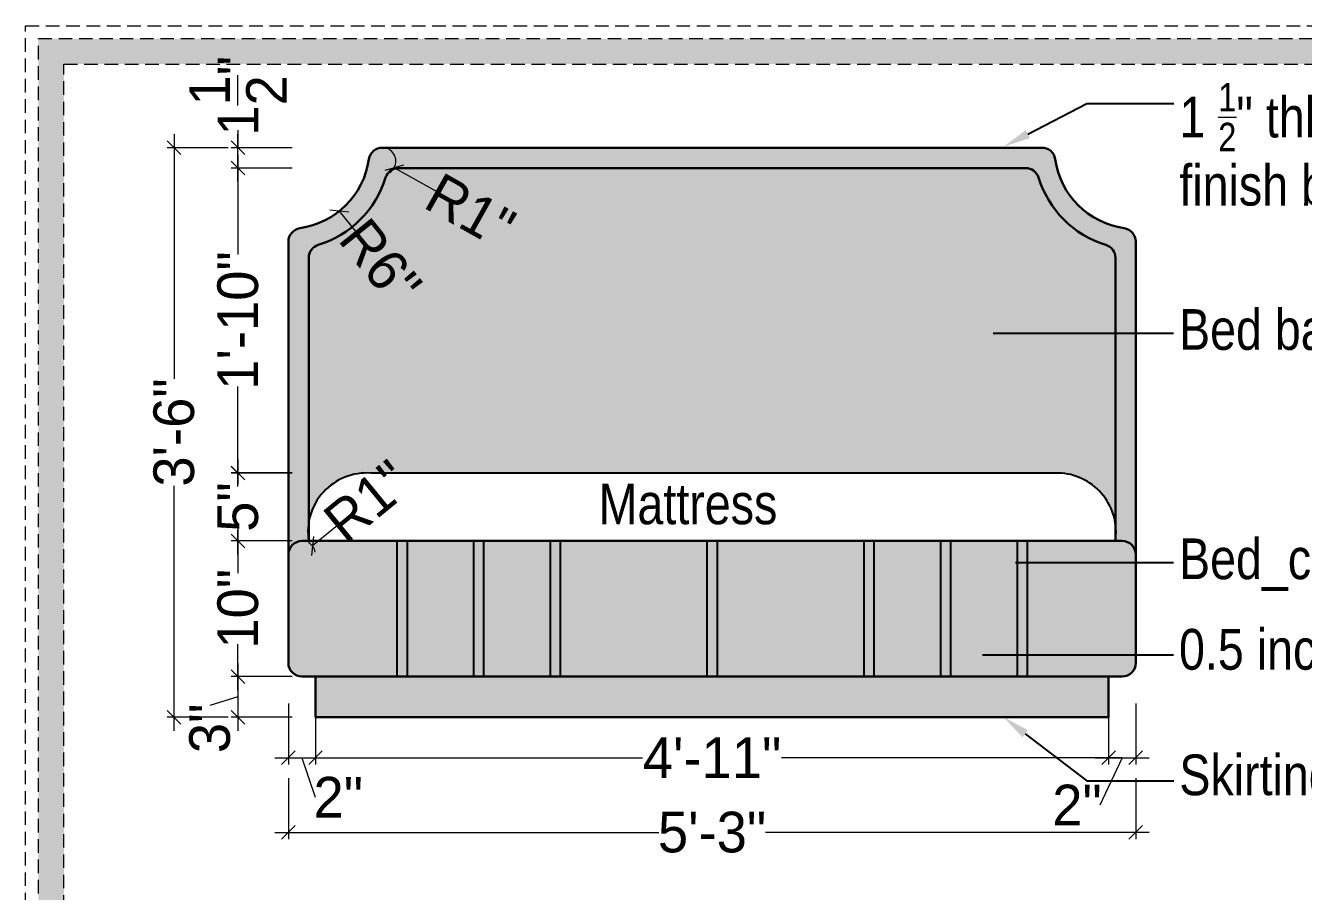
# Model space of a CAD drawing. Header units: millimetres. Extents: x 35877 to 3066687, y -650199 to -40525.
# Drawn here: x 145885 to 145979.2, y -180086.8 to -180022.9 of the extents above; entities that cross this region are included whole.
import ezdxf
from ezdxf import colors
from ezdxf.entities.mleader import LeaderData, LeaderLine
from ezdxf.math import Vec2, Vec3

# ---------------------------------------------------------------- set-up
doc = ezdxf.new("R2010")
doc.units = ezdxf.units.MM
doc.header["$MEASUREMENT"] = 0
doc.header["$PDMODE"] = 35
doc.linetypes.add('DASHED', pattern=[0.75, 0.5, -0.25])
doc.linetypes.add('DASHEDX2', pattern=[1.5, 1, -0.5])
doc.layers.get('Defpoints').update_dxf_attribs({"color": 220})
doc.layers.add('AR HATCH-7', color=7, linetype='Continuous')
for name, color, linetype, lineweight in [('Dimension', 10, 'DASHEDX2', 20), ('FUR1', 22, 'Continuous', 0), ('FURNITURE', 32, 'Continuous', 9), ('furniture dimensions', 1, 'DASHED', 0), ('Text', 7, 'Continuous', 15), ('wall', 7, 'Continuous', 30)]:
    doc.layers.add(name, color=color, linetype=linetype, lineweight=lineweight)
doc.styles.add('century g', font='GOTHIC.TTF')
doc.styles.add('style4', font='ARIALN.TTF')
doc.dimstyles.new('Archana', dxfattribs={"dimtxt": 2, "dimasz": 0.75, "dimexe": 0.5, "dimexo": 0.5, "dimgap": 0, "dimtad": 0, "dimzin": 0, "dimdsep": 46, "dimlunit": 4, "dimtxsty": 'century g', "dimblk": 'OBLIQUE', "dimcen": 0, "dimdle": 1, "dimclrd": 256, "dimclre": 256, "dimclrt": 256, "dimadec": 0, "dimazin": 0, "dimtfac": 1, "dimtofl": 0, "dimtmove": 1, "dimatfit": 3, "dimfxl": 1, "dimfxlon": 1, "dimtolj": 1, "dimtzin": 0, "dimlwd": -1, "dimlwe": -1, "dimarcsym": 0})

# ---------------------------------------------------------------- blocks, each defined once
blk = doc.blocks.new('_Oblique')
at = {"layer": 'wall', "color": 0, "lineweight": -2}
blk.add_line((-0.5, -0.5), (0.5, 0.5), dxfattribs=at)
blk = doc.blocks.new('*D750')
at = {"layer": 'Defpoints', "color": 0, "linetype": 'Continuous', "lineweight": 0, "transparency": 16777216}
for p in [(145906.363, -180070.929), (145900.647, -180073.929), (145906.363, -180073.929)]:
    blk.add_point(p, dxfattribs=at)
at = {"layer": 'furniture dimensions', "color": 5, "linetype": 'Continuous', "transparency": 16777216}
for p, q in [((145900.647, -180069.929), (145900.647, -180074.929)), ((145900.647, -180072.429), (145898.571, -180073.065)), ((145904.647, -180073.929), (145900.147, -180073.929))]:
    blk.add_line(p, q, dxfattribs=at)
at = {"layer": 'furniture dimensions', "color": 5, "linetype": 'ByBlock', "transparency": 16777216}
blk.add_line((145904.647, -180070.929), (145900.147, -180070.929), dxfattribs=at)
at = {"layer": 'furniture dimensions', "color": 5, "linetype": 'Continuous', "transparency": 16777216}
for p, rotation in [((145900.647, -180070.929), 90), ((145900.647, -180073.929), 270)]:
    blk.add_blockref('_Oblique', p, dxfattribs=dict(at, rotation=rotation))
at = {"layer": 'furniture dimensions', "linetype": 'Continuous', "lineweight": 0, "transparency": 16777216, "insert": (145898.571, -180074.746), "char_height": 3, "attachment_point": 5, "rotation": 90, "style": 'century g'}
blk.add_mtext('\\A1;3"', dxfattribs=at)
blk = doc.blocks.new('*D751')
at = {"layer": 'Defpoints', "color": 0, "linetype": 'Continuous', "lineweight": 0, "transparency": 16777216}
for p in [(145900.647, -180060.929), (145906.363, -180060.929), (145906.363, -180070.929)]:
    blk.add_point(p, dxfattribs=at)
at = {"layer": 'furniture dimensions', "color": 5, "linetype": 'Continuous', "transparency": 16777216}
for p, q in [((145900.647, -180059.929), (145900.647, -180063.314)), ((145904.647, -180060.929), (145900.147, -180060.929)), ((145900.647, -180071.929), (145900.647, -180068.543))]:
    blk.add_line(p, q, dxfattribs=at)
at = {"layer": 'furniture dimensions', "color": 5, "linetype": 'ByBlock', "transparency": 16777216}
blk.add_line((145904.647, -180070.929), (145900.147, -180070.929), dxfattribs=at)
at = {"layer": 'furniture dimensions', "color": 5, "linetype": 'Continuous', "transparency": 16777216}
for p, rotation in [((145900.647, -180060.929), 90), ((145900.647, -180070.929), 270)]:
    blk.add_blockref('_Oblique', p, dxfattribs=dict(at, rotation=rotation))
at = {"layer": 'furniture dimensions', "linetype": 'Continuous', "lineweight": 0, "transparency": 16777216, "insert": (145900.647, -180065.929), "char_height": 3, "attachment_point": 5, "rotation": 90, "style": 'century g'}
blk.add_mtext('\\A1;10"', dxfattribs=at)
blk = doc.blocks.new('*D752')
at = {"layer": 'Defpoints', "color": 0, "linetype": 'Continuous', "lineweight": 0, "transparency": 16777216}
for p in [(145900.647, -180055.926), (145910.439, -180055.926), (145906.363, -180060.929)]:
    blk.add_point(p, dxfattribs=at)
at = {"layer": 'furniture dimensions', "color": 5, "linetype": 'Continuous', "transparency": 16777216}
for p, q in [((145900.647, -180054.926), (145900.647, -180056.758)), ((145904.647, -180055.926), (145900.147, -180055.926)), ((145900.647, -180061.929), (145900.647, -180060.097))]:
    blk.add_line(p, q, dxfattribs=at)
at = {"layer": 'furniture dimensions', "color": 5, "linetype": 'ByBlock', "transparency": 16777216}
blk.add_line((145904.647, -180060.929), (145900.147, -180060.929), dxfattribs=at)
at = {"layer": 'furniture dimensions', "color": 5, "linetype": 'Continuous', "transparency": 16777216}
for p, rotation in [((145900.647, -180055.926), 90), ((145900.647, -180060.929), 270)]:
    blk.add_blockref('_Oblique', p, dxfattribs=dict(at, rotation=rotation))
at = {"layer": 'furniture dimensions', "linetype": 'Continuous', "lineweight": 0, "transparency": 16777216, "insert": (145900.647, -180058.427), "char_height": 3, "attachment_point": 5, "rotation": 90, "style": 'century g'}
blk.add_mtext('\\A1;5"', dxfattribs=at)
blk = doc.blocks.new('*D753')
at = {"layer": 'Defpoints', "color": 0, "linetype": 'Continuous', "lineweight": 0, "transparency": 16777216}
for p in [(145900.647, -180033.429), (145913.549, -180033.429), (145910.134, -180055.915)]:
    blk.add_point(p, dxfattribs=at)
at = {"layer": 'furniture dimensions', "color": 5, "linetype": 'Continuous', "transparency": 16777216}
for p, q in [((145900.647, -180032.429), (145900.647, -180039.794)), ((145904.647, -180033.429), (145900.147, -180033.429)), ((145900.647, -180056.915), (145900.647, -180049.55))]:
    blk.add_line(p, q, dxfattribs=at)
at = {"layer": 'furniture dimensions', "color": 5, "linetype": 'ByBlock', "transparency": 16777216}
blk.add_line((145904.647, -180055.915), (145900.147, -180055.915), dxfattribs=at)
at = {"layer": 'furniture dimensions', "color": 5, "linetype": 'Continuous', "transparency": 16777216}
for p, rotation in [((145900.647, -180033.429), 90), ((145900.647, -180055.915), 270)]:
    blk.add_blockref('_Oblique', p, dxfattribs=dict(at, rotation=rotation))
at = {"layer": 'furniture dimensions', "linetype": 'Continuous', "lineweight": 0, "transparency": 16777216, "insert": (145900.647, -180044.672), "char_height": 3, "attachment_point": 5, "rotation": 90, "style": 'century g'}
blk.add_mtext('\\A1;1\'-10"', dxfattribs=at)
blk = doc.blocks.new('*D754')
at = {"layer": 'Defpoints', "color": 0, "linetype": 'Continuous', "lineweight": 0, "transparency": 16777216}
for p in [(145900.647, -180031.929), (145914.852, -180031.929), (145914.852, -180033.429)]:
    blk.add_point(p, dxfattribs=at)
at = {"layer": 'furniture dimensions', "color": 5, "linetype": 'Continuous', "transparency": 16777216}
for p, q in [((145900.647, -180030.648), (145900.647, -180031.929)), ((145900.647, -180034.429), (145900.647, -180030.929)), ((145904.647, -180031.929), (145900.147, -180031.929))]:
    blk.add_line(p, q, dxfattribs=at)
at = {"layer": 'furniture dimensions', "color": 5, "linetype": 'ByBlock', "transparency": 16777216}
blk.add_line((145904.647, -180033.429), (145900.147, -180033.429), dxfattribs=at)
at = {"layer": 'furniture dimensions', "color": 5, "linetype": 'Continuous', "transparency": 16777216}
for p, rotation in [((145900.647, -180031.929), 90), ((145900.647, -180033.429), 270)]:
    blk.add_blockref('_Oblique', p, dxfattribs=dict(at, rotation=rotation))
at = {"layer": 'furniture dimensions', "linetype": 'Continuous', "lineweight": 0, "transparency": 16777216, "insert": (145900.647, -180028.105), "char_height": 3, "attachment_point": 5, "rotation": 90, "style": 'century g'}
blk.add_mtext('\\A1;1{\\H1x;\\S1/2;}"', dxfattribs=at)
blk = doc.blocks.new('*D755')
at = {"layer": 'Defpoints', "color": 0, "linetype": 'Continuous', "lineweight": 0, "transparency": 16777216}
for p in [(145904.363, -180069.132), (145906.363, -180070.929), (145906.363, -180076.91)]:
    blk.add_point(p, dxfattribs=at)
at = {"layer": 'furniture dimensions', "color": 5, "linetype": 'ByBlock', "transparency": 16777216}
blk.add_line((145904.363, -180072.91), (145904.363, -180077.41), dxfattribs=at)
at = {"layer": 'furniture dimensions', "color": 5, "linetype": 'Continuous', "transparency": 16777216}
for p, q in [((145906.363, -180072.91), (145906.363, -180077.41)), ((145903.363, -180076.91), (145907.363, -180076.91)), ((145905.363, -180076.91), (145906.351, -180079.821))]:
    blk.add_line(p, q, dxfattribs=at)
at = {"layer": 'furniture dimensions', "color": 5, "linetype": 'Continuous', "transparency": 16777216, "rotation": 180}
blk.add_blockref('_Oblique', (145904.363, -180076.91), dxfattribs=at)
at = {"layer": 'furniture dimensions', "color": 5, "linetype": 'Continuous', "transparency": 16777216}
blk.add_blockref('_Oblique', (145906.363, -180076.91), dxfattribs=at)
at = {"layer": 'furniture dimensions', "linetype": 'Continuous', "lineweight": 0, "transparency": 16777216, "insert": (145908.043, -180079.821), "char_height": 3, "attachment_point": 5, "style": 'century g'}
blk.add_mtext('\\A1;2"', dxfattribs=at)
blk = doc.blocks.new('*D756')
at = {"layer": 'Defpoints', "color": 0, "linetype": 'Continuous', "lineweight": 0, "transparency": 16777216}
for p in [(145906.363, -180073.929), (145964.863, -180073.929), (145964.863, -180076.91)]:
    blk.add_point(p, dxfattribs=at)
at = {"layer": 'furniture dimensions', "color": 5, "linetype": 'ByBlock', "transparency": 16777216}
blk.add_line((145906.363, -180074.429), (145906.363, -180077.41), dxfattribs=at)
at = {"layer": 'furniture dimensions', "color": 5, "linetype": 'Continuous', "transparency": 16777216}
for p, q in [((145964.863, -180074.429), (145964.863, -180077.41)), ((145905.363, -180076.91), (145930.49, -180076.91)), ((145965.863, -180076.91), (145940.735, -180076.91))]:
    blk.add_line(p, q, dxfattribs=at)
at = {"layer": 'furniture dimensions', "color": 5, "linetype": 'Continuous', "transparency": 16777216, "rotation": 180}
blk.add_blockref('_Oblique', (145906.363, -180076.91), dxfattribs=at)
at = {"layer": 'furniture dimensions', "color": 5, "linetype": 'Continuous', "transparency": 16777216}
blk.add_blockref('_Oblique', (145964.863, -180076.91), dxfattribs=at)
at = {"layer": 'furniture dimensions', "linetype": 'Continuous', "lineweight": 0, "transparency": 16777216, "insert": (145935.613, -180076.91), "char_height": 3, "attachment_point": 5, "style": 'century g'}
blk.add_mtext('\\A1;4\'-11"', dxfattribs=at)
blk = doc.blocks.new('*D757')
at = {"layer": 'Defpoints', "color": 0, "linetype": 'Continuous', "lineweight": 0, "transparency": 16777216}
for p in [(145966.863, -180069.929), (145964.863, -180070.929), (145966.863, -180076.91)]:
    blk.add_point(p, dxfattribs=at)
at = {"layer": 'furniture dimensions', "color": 5, "linetype": 'ByBlock', "transparency": 16777216}
blk.add_line((145964.863, -180072.91), (145964.863, -180077.41), dxfattribs=at)
at = {"layer": 'furniture dimensions', "color": 5, "linetype": 'Continuous', "transparency": 16777216}
for p, q in [((145966.863, -180072.91), (145966.863, -180077.41)), ((145963.863, -180076.91), (145967.863, -180076.91)), ((145965.863, -180076.91), (145964.223, -180080.398))]:
    blk.add_line(p, q, dxfattribs=at)
at = {"layer": 'furniture dimensions', "color": 5, "linetype": 'Continuous', "transparency": 16777216, "rotation": 180}
blk.add_blockref('_Oblique', (145964.863, -180076.91), dxfattribs=at)
at = {"layer": 'furniture dimensions', "color": 5, "linetype": 'Continuous', "transparency": 16777216}
blk.add_blockref('_Oblique', (145966.863, -180076.91), dxfattribs=at)
at = {"layer": 'furniture dimensions', "linetype": 'Continuous', "lineweight": 0, "transparency": 16777216, "insert": (145962.531, -180080.398), "char_height": 3, "attachment_point": 5, "style": 'century g'}
blk.add_mtext('\\A1;2"', dxfattribs=at)
blk = doc.blocks.new('*D722')
at = {"layer": 'Defpoints', "color": 0, "linetype": 'Continuous', "lineweight": 0, "transparency": 16777216}
for p in [(145904.363, -180065.929), (145966.863, -180065.929), (145966.863, -180082.412)]:
    blk.add_point(p, dxfattribs=at)
at = {"layer": 'furniture dimensions', "color": 5, "linetype": 'ByBlock', "transparency": 16777216}
blk.add_line((145904.363, -180078.412), (145904.363, -180082.912), dxfattribs=at)
at = {"layer": 'furniture dimensions', "color": 5, "linetype": 'Continuous', "transparency": 16777216}
for p, q in [((145966.863, -180078.412), (145966.863, -180082.912)), ((145903.363, -180082.412), (145931.679, -180082.412)), ((145967.863, -180082.412), (145939.546, -180082.412))]:
    blk.add_line(p, q, dxfattribs=at)
at = {"layer": 'furniture dimensions', "color": 5, "linetype": 'Continuous', "transparency": 16777216, "rotation": 180}
blk.add_blockref('_Oblique', (145904.363, -180082.412), dxfattribs=at)
at = {"layer": 'furniture dimensions', "color": 5, "linetype": 'Continuous', "transparency": 16777216}
blk.add_blockref('_Oblique', (145966.863, -180082.412), dxfattribs=at)
at = {"layer": 'furniture dimensions', "linetype": 'Continuous', "lineweight": 0, "transparency": 16777216, "insert": (145935.613, -180082.412), "char_height": 3, "attachment_point": 5, "style": 'century g'}
blk.add_mtext('\\A1;5\'-3"', dxfattribs=at)
blk = doc.blocks.new('*D723')
at = {"layer": 'Defpoints', "color": 0, "linetype": 'Continuous', "lineweight": 0, "transparency": 16777216}
for p in [(145914.852, -180031.929), (145895.928, -180073.929), (145914.852, -180073.929)]:
    blk.add_point(p, dxfattribs=at)
at = {"layer": 'furniture dimensions', "color": 5, "linetype": 'Continuous', "transparency": 16777216}
for p, q in [((145895.928, -180030.929), (145895.928, -180048.984)), ((145895.928, -180074.929), (145895.928, -180056.873)), ((145899.928, -180073.929), (145895.428, -180073.929))]:
    blk.add_line(p, q, dxfattribs=at)
at = {"layer": 'furniture dimensions', "color": 5, "linetype": 'ByBlock', "transparency": 16777216}
blk.add_line((145899.928, -180031.929), (145895.428, -180031.929), dxfattribs=at)
at = {"layer": 'furniture dimensions', "color": 5, "linetype": 'Continuous', "transparency": 16777216}
for p, rotation in [((145895.928, -180031.929), 90), ((145895.928, -180073.929), 270)]:
    blk.add_blockref('_Oblique', p, dxfattribs=dict(at, rotation=rotation))
at = {"layer": 'furniture dimensions', "linetype": 'Continuous', "lineweight": 0, "transparency": 16777216, "insert": (145895.928, -180052.929), "char_height": 3, "attachment_point": 5, "rotation": 90, "style": 'century g'}
blk.add_mtext('\\A1;3\'-6"', dxfattribs=at)
blk = doc.blocks.new('*D724')
at = {"layer": 'Defpoints', "color": 0, "linetype": 'Continuous', "lineweight": 0, "transparency": 16777216}
for p in [(145904.363, -180031.929), (145908.126, -180036.602)]:
    blk.add_point(p, dxfattribs=at)
at = {"layer": 'furniture dimensions', "color": 5, "linetype": 'Continuous', "transparency": 16777216}
blk.add_line((145909.38, -180038.159), (145908.126, -180036.602), dxfattribs=at)
at = {"layer": 'furniture dimensions', "color": 5, "linetype": 'Continuous', "transparency": 16777216, "rotation": 128.8453177475511}
blk.add_blockref('_Oblique', (145908.126, -180036.602), dxfattribs=at)
at = {"layer": 'furniture dimensions', "linetype": 'Continuous', "lineweight": 0, "transparency": 16777216, "insert": (145911.156, -180040.364), "char_height": 3, "attachment_point": 5, "rotation": 308.84532, "style": 'century g'}
blk.add_mtext('\\A1;R6"', dxfattribs=at)
blk = doc.blocks.new('*D725')
at = {"layer": 'Defpoints', "color": 0, "linetype": 'Continuous', "lineweight": 0, "transparency": 16777216}
for p in [(145911.291, -180032.929), (145912.163, -180033.418)]:
    blk.add_point(p, dxfattribs=at)
at = {"layer": 'furniture dimensions', "color": 5, "linetype": 'Continuous', "transparency": 16777216}
blk.add_line((145915.331, -180035.196), (145912.163, -180033.418), dxfattribs=at)
at = {"layer": 'furniture dimensions', "color": 5, "linetype": 'ByBlock', "transparency": 16777216}
blk.add_arc((145911.291, -180032.929), 1, 302.05484, 61.35211, dxfattribs=at)
at = {"layer": 'furniture dimensions', "color": 5, "linetype": 'Continuous', "transparency": 16777216, "rotation": 150.7027335688177}
blk.add_blockref('_Oblique', (145912.163, -180033.418), dxfattribs=at)
at = {"layer": 'furniture dimensions', "linetype": 'Continuous', "lineweight": 0, "transparency": 16777216, "insert": (145917.8, -180036.581), "char_height": 3, "attachment_point": 5, "rotation": 330.70273, "style": 'century g'}
blk.add_mtext('\\A1;R1"', dxfattribs=at)
blk = doc.blocks.new('*D726')
at = {"layer": 'Defpoints', "color": 0, "linetype": 'Continuous', "lineweight": 0, "transparency": 16777216}
for p in [(145906.136, -180061.294), (145905.363, -180061.929)]:
    blk.add_point(p, dxfattribs=at)
at = {"layer": 'furniture dimensions', "color": 5, "linetype": 'Continuous', "transparency": 16777216}
blk.add_line((145907.983, -180059.78), (145906.136, -180061.294), dxfattribs=at)
at = {"layer": 'furniture dimensions', "color": 5, "linetype": 'ByBlock', "transparency": 16777216}
blk.add_arc((145905.363, -180061.929), 1, 10.70205, 61.35211, dxfattribs=at)
at = {"layer": 'furniture dimensions', "color": 5, "linetype": 'Continuous', "transparency": 16777216, "rotation": 219.3499378541783}
blk.add_blockref('_Oblique', (145906.136, -180061.294), dxfattribs=at)
at = {"layer": 'furniture dimensions', "linetype": 'Continuous', "lineweight": 0, "transparency": 16777216, "insert": (145910.172, -180057.985), "char_height": 3, "attachment_point": 5, "rotation": 39.34994, "style": 'century g'}
blk.add_mtext('\\A1;R1"', dxfattribs=at)

msp = doc.modelspace()

# ---------------------------------------------------------------- hatches: boundary and pattern name
at = {"layer": 'AR HATCH-7', "lineweight": 30, "true_color": 0xc08768, "transparency": 33554653}
h = msp.add_hatch(color=23, dxfattribs=at)
h.dxf.hatch_style = 1
h.paths.add_polyline_path([(145959.9343, -180031.9285), (145911.2907, -180031.9285, 0.3728247), (145910.301, -180032.7857, -0.3325277), (145905.2197, -180037.867, 0.3728247), (145904.3625, -180038.8567), (145904.3625, -180061.9285, -0.4142136), (145905.3625, -180060.9285), (145905.8625, -180060.9285, -0.0798675), (145905.8625, -180059.5551), (145905.8625, -180040.0526, -0.3292444), (145906.5684, -180039.0968, 0.2483583), (145911.5308, -180034.1344, -0.3292444), (145912.4866, -180033.4285), (145958.7385, -180033.4285, -0.3292444), (145959.6942, -180034.1344, 0.2483583), (145964.6566, -180039.0968, -0.3292444), (145965.3625, -180040.0526), (145965.3625, -180059.6523, -0.0733229), (145965.3625, -180060.9285), (145965.8625, -180060.9285, -0.4142136), (145966.8625, -180061.9285), (145966.8625, -180038.8567, 0.3728247), (145966.0054, -180037.867, -0.3325277), (145960.9241, -180032.7857, 0.3728247)])
at = {"layer": 'AR HATCH-7', "lineweight": 30, "true_color": 0xd29380, "transparency": 33554687}
h = msp.add_hatch(color=33, dxfattribs=at)
h.dxf.hatch_style = 1
h.paths.add_polyline_path([(145965.3625, -180040.0526, 0.3292444), (145964.6566, -180039.0968, -0.2483583), (145959.6942, -180034.1344, 0.3292444), (145958.7385, -180033.4285), (145912.4866, -180033.4285, 0.3292444), (145911.5308, -180034.1344, -0.2483583), (145906.5684, -180039.0968, 0.3292444), (145905.8625, -180040.0526), (145905.8625, -180059.5551, -0.3884335), (145910.4394, -180055.926), (145961.4011, -180055.9311, -0.3482654), (145965.3625, -180059.6523)])
h = msp.add_hatch(color=33, dxfattribs=at)
h.dxf.hatch_style = 1
h.paths.add_polyline_path([(145946.806, -180060.9285), (145935.9875, -180060.9285), (145935.9875, -180070.9285), (145946.806, -180070.9285)])
h.paths.add_polyline_path([(145952.4592, -180060.9285), (145947.556, -180060.9285), (145947.556, -180070.9285), (145952.4592, -180070.9285)])
h.paths.add_polyline_path([(145958.1125, -180060.9285), (145953.2092, -180060.9285), (145953.2092, -180070.9285), (145958.1125, -180070.9285)])
h.paths.add_polyline_path([(145966.8625, -180061.9285, 0.4142136), (145965.8625, -180060.9285), (145958.8625, -180060.9285), (145958.8625, -180070.9285), (145965.8625, -180070.9285, 0.4142136), (145966.8625, -180069.9285)])
h.paths.add_polyline_path([(145935.2375, -180060.9285), (145924.4191, -180060.9285), (145924.4191, -180070.9285), (145935.2375, -180070.9285)])
h.paths.add_polyline_path([(145923.6691, -180060.9285), (145918.7658, -180060.9285), (145918.7658, -180070.9285), (145923.6691, -180070.9285)])
h.paths.add_polyline_path([(145918.0158, -180060.9285), (145913.1125, -180060.9285), (145913.1125, -180070.9285), (145918.0158, -180070.9285)])
h.paths.add_polyline_path([(145912.3625, -180060.9285), (145905.3625, -180060.9285, 0.4142136), (145904.3625, -180061.9285), (145904.3625, -180069.9285, 0.4142136), (145905.3625, -180070.9285), (145912.3625, -180070.9285)])
at = {"layer": 'AR HATCH-7', "lineweight": 30, "true_color": 0xdec05f, "transparency": 33554687}
h = msp.add_hatch(color=53, dxfattribs=at)
h.dxf.hatch_style = 1
h.paths.add_polyline_path([(145912.3625, -180060.9214), (145913.1125, -180060.9214), (145913.1125, -180070.9214), (145912.3625, -180070.9214)])
h = msp.add_hatch(color=53, dxfattribs=at)
h.dxf.hatch_style = 1
h.paths.add_polyline_path([(145918.0158, -180060.9255), (145918.7658, -180060.9255), (145918.7658, -180070.9254), (145918.0158, -180070.9254)])
h = msp.add_hatch(color=53, dxfattribs=at)
h.dxf.hatch_style = 1
h.paths.add_polyline_path([(145923.6691, -180060.9326), (145924.4191, -180060.9326), (145924.4191, -180070.9326), (145923.6691, -180070.9326)])
h = msp.add_hatch(color=53, dxfattribs=at)
h.dxf.hatch_style = 1
h.paths.add_polyline_path([(145935.9875, -180060.934), (145935.2375, -180060.934), (145935.2375, -180070.934), (145935.9875, -180070.934)])
h = msp.add_hatch(color=53, dxfattribs=at)
h.dxf.hatch_style = 1
h.paths.add_polyline_path([(145947.556, -180060.9326), (145946.806, -180060.9326), (145946.806, -180070.9326), (145947.556, -180070.9326)])
h = msp.add_hatch(color=53, dxfattribs=at)
h.dxf.hatch_style = 1
h.paths.add_polyline_path([(145953.2092, -180060.9255), (145952.4592, -180060.9255), (145952.4592, -180070.9254), (145953.2092, -180070.9254)])
h = msp.add_hatch(color=53, dxfattribs=at)
h.dxf.hatch_style = 1
h.paths.add_polyline_path([(145958.8625, -180060.9214), (145958.1125, -180060.9214), (145958.1125, -180070.9214), (145958.8625, -180070.9214)])
at = {"layer": 'AR HATCH-7', "lineweight": 30, "true_color": 0xc08768, "transparency": 33554653}
h = msp.add_hatch(color=23, dxfattribs=at)
h.dxf.hatch_style = 1
h.paths.add_polyline_path([(145964.8625, -180070.9285), (145906.3625, -180070.9285), (145906.3625, -180073.9285), (145964.8625, -180073.9285)])
at = {"layer": 'Dimension', "true_color": 0xd39e00, "transparency": 33554687}
h = msp.add_hatch(color=42, dxfattribs=at)
h.paths.add_polyline_path([(145885.9207, -180212.9217), (146154.4882, -180212.9217), (146154.4882, -180023.8837), (145885.9207, -180023.8837)])
h.paths.add_polyline_path([(145887.8056, -180211.0369), (146152.6034, -180211.0369), (146152.6034, -180025.7685), (145887.8056, -180025.7685)], flags=16)

# ---------------------------------------------------------------- linework, layer by layer
at = {"layer": 'Dimension', "color": 42, "true_color": 0xd39e00, "transparency": 33554687, "elevation": 3.8311}
for points in [[(145884.9783, -180022.9413), (146155.4307, -180022.9413), (146155.4307, -180213.8642), (145884.9783, -180213.8642)], [(145885.9207, -180023.8837), (146154.4882, -180023.8837), (146154.4882, -180212.9217), (145885.9207, -180212.9217)], [(145887.8056, -180025.7685), (146152.6034, -180025.7685), (146152.6034, -180211.0369), (145887.8056, -180211.0369)]]:
    msp.add_lwpolyline(points, close=True, dxfattribs=at)
at = {"layer": 'FURNITURE', "lineweight": 25, "transparency": 33554687}
for p, q in [((145912.3625, -180060.9214, 3.7299), (145912.3625, -180070.9213, 3.7022)), ((145913.1125, -180060.9214, 3.7299), (145913.1125, -180070.9213, 3.7022)), ((145918.0158, -180060.9255, 2.8556), (145918.0158, -180070.9254, 2.828)), ((145918.7658, -180060.9255, 2.8556), (145918.7658, -180070.9254, 2.828)), ((145923.6691, -180060.9326, 1.9814), (145923.6691, -180070.9326, 1.9537)), ((145924.4191, -180060.9326, 1.9814), (145924.4191, -180070.9326, 1.9537)), ((145935.2375, -180060.9285, 3.7123), (145935.2375, -180070.9285, 3.6847)), ((145935.9875, -180060.9285, 3.7123), (145935.9875, -180070.9285, 3.6847)), ((145946.806, -180060.9326, 1.9814), (145946.806, -180070.9326, 1.9537)), ((145947.556, -180060.9326, 1.9814), (145947.556, -180070.9326, 1.9537)), ((145952.4592, -180060.9255, 2.8556), (145952.4592, -180070.9254, 2.828)), ((145953.2092, -180060.9255, 2.8556), (145953.2092, -180070.9254, 2.828)), ((145958.1125, -180060.9214, 3.7299), (145958.1125, -180070.9213, 3.7022)), ((145958.8625, -180060.9214, 3.7299), (145958.8625, -180070.9213, 3.7022)), ((145906.0542, -180070.9285, 3.3076), (145906.0542, -180070.974, 3.3076)), ((145955.7691, -180070.9285, 4.115), (145955.7691, -180070.9409, 4.115)), ((145958.2691, -180070.9285, 4.115), (145958.2691, -180070.9409, 4.115))]:
    msp.add_line(p, q, dxfattribs=at)
at = {"layer": 'FURNITURE', "lineweight": 30, "transparency": 33554687, "elevation": 3.7123}
for points in [[(145966.8625, -180061.9285), (145966.8625, -180038.8567, 0.3728247), (145966.0054, -180037.867, -0.3325277), (145960.9241, -180032.7857, 0.3728247), (145959.9343, -180031.9285), (145911.2907, -180031.9285, 0.3728247), (145910.301, -180032.7857, -0.3325277), (145905.2197, -180037.867, 0.3728247), (145904.3625, -180038.8567), (145904.3625, -180061.9285)], [(145965.3625, -180060.9285), (145965.3625, -180040.0526, 0.3292444), (145964.6566, -180039.0968, -0.2483583), (145959.6942, -180034.1344, 0.3292444), (145958.7385, -180033.4285), (145912.4866, -180033.4285, 0.3292444), (145911.5308, -180034.1344, -0.2483583), (145906.5684, -180039.0968, 0.3292444), (145905.8625, -180040.0526), (145905.8625, -180060.9285)]]:
    msp.add_lwpolyline(points, format="xyb", dxfattribs=at)
at = {"layer": 'FURNITURE', "lineweight": 25, "transparency": 33554687, "elevation": 3.7123}
msp.add_lwpolyline([(145965.3625, -180060.9285, 0.432636), (145961.4011, -180055.9311), (145910.4394, -180055.926, 0.4832943), (145905.8625, -180060.9285)], format="xyb", dxfattribs=at)
at = {"layer": 'FURNITURE', "lineweight": 30, "transparency": 33554687, "elevation": 3.7123}
msp.add_lwpolyline([(145905.3625, -180070.9285), (145965.8625, -180070.9285, 0.4142136), (145966.8625, -180069.9285), (145966.8625, -180061.9285, 0.4142136), (145965.8625, -180060.9285), (145905.3625, -180060.9285, 0.4142136), (145904.3625, -180061.9285), (145904.3625, -180069.9285, 0.4142136)], format="xyb", close=True, dxfattribs=at)
msp.add_lwpolyline([(145906.3625, -180073.9285), (145964.8625, -180073.9285), (145964.8625, -180070.9285), (145906.3625, -180070.9285)], close=True, dxfattribs=at)

# ---------------------------------------------------------------- texts
at = {"layer": 'FUR1', "color": 1, "transparency": 33554687, "insert": (145933.8368, -180058.2142, 4.1306), "char_height": 3, "width": 28.454272, "attachment_point": 5, "style": 'style4'}
msp.add_mtext('\\A1;Mattress', dxfattribs=at)

# ---------------------------------------------------------------- dimensions: what is measured, and where the dimension line sits
at = {"layer": 'furniture dimensions', "color": 5, "linetype": 'Continuous', "lineweight": 0, "transparency": 33554687}
for base, p1, p2, override, picture, middle in [((145900.6465, -180031.9285, 3.7123), (145914.8523, -180033.4285, 3.7123), (145914.8523, -180031.9285, 3.7123), {"dimtxt": 3, "dimasz": 1, "dimdec": 1, "dimclrd": 5, "dimclre": 5, "dimfxl": 4}, '*D754', (145899.6349, -180028.1047, 3.7123)), ((145900.6465, -180073.9285, 3.7123), (145906.3625, -180070.9285, 3.7123), (145906.3625, -180073.9285, 3.7123), {"dimtxt": 3, "dimasz": 1, "dimdec": 0, "dimclrd": 5, "dimclre": 5, "dimfxl": 4}, '*D750', (145898.5711, -180073.0652, 3.7123))]:
    dim = msp.add_linear_dim(base=base, p1=p1, p2=p2, angle=90, dimstyle='Archana', override=override, dxfattribs=at)
    dim.commit()
    dim.dimension.update_dxf_attribs({"geometry": picture, "text_midpoint": middle, "dimtype": 160})
for base, p1, p2, picture, middle in [((145895.9283, -180073.9285, 3.7123), (145914.8523, -180031.9285, 3.7123), (145914.8523, -180073.9285, 3.7123), '*D723', (145895.9283, -180052.9285, 3.7123)), ((145900.6465, -180033.4285, 3.7123), (145910.1342, -180055.9152, 3.7123), (145913.5487, -180033.4285, 3.7123), '*D753', (145900.6465, -180044.6719, 3.7123)), ((145900.6465, -180055.926, 3.7123), (145906.3625, -180060.9285, 3.7123), (145910.4394, -180055.926, 3.7123), '*D752', (145900.6465, -180058.4273, 3.7123)), ((145900.6465, -180060.9285, 3.7123), (145906.3625, -180070.9285, 3.7123), (145906.3625, -180060.9285, 3.7123), '*D751', (145900.6465, -180065.9285, 3.7123))]:
    dim = msp.add_linear_dim(base=base, p1=p1, p2=p2, angle=90, dimstyle='Archana', override={"dimtxt": 3, "dimasz": 1, "dimdec": 0, "dimclrd": 5, "dimclre": 5, "dimfxl": 4}, dxfattribs=at)
    dim.commit()
    dim.dimension.update_dxf_attribs({"geometry": picture, "text_midpoint": middle})
dim = msp.add_radius_dim(center=(145904.3625, -180031.9285, 3.7123), mpoint=(145908.1258, -180036.6016, 3.7123), dimstyle='Archana', override={"dimtxt": 3, "dimasz": 1, "dimdec": 0, "dimclrd": 5, "dimclre": 5, "dimfxl": 4}, dxfattribs=at)
dim.commit()
dim.dimension.update_dxf_attribs({"geometry": '*D724', "text_midpoint": (145911.1558, -180040.364, 3.7123)})
for center, mpoint, picture, middle in [((145911.2907, -180032.9285, 3.7123), (145912.1628, -180033.4179, 3.7123), '*D725', (145917.7998, -180036.5809, 3.7123)), ((145905.3625, -180061.9285, 3.7123), (145906.1358, -180061.2945, 3.7123), '*D726', (145910.172, -180057.9851, 3.7123))]:
    dim = msp.add_radius_dim(center=center, mpoint=mpoint, dimstyle='Archana', override={"dimtxt": 3, "dimasz": 1, "dimdec": 0, "dimclrd": 5, "dimclre": 5, "dimfxl": 4}, dxfattribs=at)
    dim.commit()
    dim.dimension.update_dxf_attribs({"geometry": picture, "text_midpoint": middle, "dimtype": 164})
for base, p1, p2, picture, middle in [((145966.8625161001, -180082.4122018967, 3.7122942105), (145904.3625161001, -180065.9285179299, 3.7122942105), (145966.8625161001, -180065.9285179299, 3.7122942105), '*D722', (145935.6125161001, -180082.4122018967, 3.7122942105)), ((145964.8625161001, -180076.9095585034, 3.7122942105), (145906.3625161001, -180073.9285343594, 3.7122942105), (145964.8625161001, -180073.9285343594, 3.7122942105), '*D756', (145935.6125161001, -180076.9095585034, 3.7122942105))]:
    dim = msp.add_linear_dim(base=base, p1=p1, p2=p2, dimstyle='Archana', override={"dimtxt": 3, "dimasz": 1, "dimdec": 0, "dimclrd": 5, "dimclre": 5, "dimfxl": 4}, dxfattribs=at)
    dim.commit()
    dim.dimension.update_dxf_attribs({"geometry": picture, "text_midpoint": middle})
for base, p1, p2, override, picture, middle in [((145906.3625, -180076.9096, 3.7123), (145904.3625, -180069.1316, 3.7123), (145906.3625, -180070.9285, 3.7123), {"dimtxt": 3, "dimasz": 1, "dimdec": 0, "dimclrd": 5, "dimclre": 5, "dimfxl": 4}, '*D755', (145906.3511, -180079.8212, 3.7123)), ((145966.8625, -180076.9096, 3.7123), (145964.8625, -180070.9285, 3.7123), (145966.8625, -180069.9285, 3.7123), {"dimtxt": 3, "dimasz": 1, "dimclrd": 5, "dimclre": 5, "dimfxl": 4}, '*D757', (145964.2228, -180080.398, 3.7123))]:
    dim = msp.add_linear_dim(base=base, p1=p1, p2=p2, dimstyle='Archana', override=override, dxfattribs=at)
    dim.commit()
    dim.dimension.update_dxf_attribs({"geometry": picture, "text_midpoint": middle, "dimtype": 160})

# ---------------------------------------------------------------- leaders
at = {"layer": 'Text', "color": 1, "lineweight": 0, "ltscale": 20, "transparency": 33554687}
ml = msp.add_multileader_mtext('Standard', dxfattribs=at)
ml.set_content('\\A1;1 {\\H0.7x;\\S1/2;}" thk. _veneer \\Pfinish border', color=1, style='style4')
ml.set_leader_properties()
ml.build(insert=Vec2(0, 0))
ml.multileader.update_dxf_attribs({"dogleg_length": 2.0246, "arrow_head_size": 2})
ctx = ml.context
ctx.base_point, ctx.char_height, ctx.arrow_head_size, ctx.landing_gap_size, ctx.plane_origin = Vec3(145969.6783, -180028.6772, 3.7123), 3, 2, 0.4, Vec3(145910.5228, -180027.0993, 3.7123)
notes = []
notes.append((ctx, [(0, (1, 1, 0), (145963.2576, -180028.6772, 3.7123), (1, 0), 6.4206, [(0, [(145957.1228, -180031.8488, 3.7123)], 0, [])])]))
ctx.mtext.insert = Vec3(145970.0783, -180027.1527, 3.7123)
ml = msp.add_multileader_mtext('Standard', dxfattribs=at)
ml.set_content('Bed back_cusion', color=1, style='style4')
ml.set_leader_properties()
ml.build(insert=Vec2(0, 0))
ml.multileader.update_dxf_attribs({"dogleg_length": 2.0246, "arrow_head_size": 2})
ctx = ml.context
ctx.base_point, ctx.char_height, ctx.arrow_head_size, ctx.landing_gap_size, ctx.plane_origin = Vec3(145969.6535, -180045.5964, 3.7123), 3, 2, 0.4, Vec3(145905.2727, -180045.5964, 3.7123)
notes.append((ctx, [(0, (1, 1, 0), (145967.6289, -180045.5964, 3.7123), (1, 0), 2.0246, [(0, [(145954.3495, -180045.5964, 3.7123)], 0, [])])]))
ctx.mtext.insert = Vec3(145970.0535, -180043.8344, 3.7123)
ml = msp.add_multileader_mtext('Standard', dxfattribs=at)
ml.set_content('Bed_cusion', color=1, style='style4')
ml.set_leader_properties()
ml.build(insert=Vec2(0, 0))
ml.multileader.update_dxf_attribs({"dogleg_length": 2.0246, "arrow_head_size": 2})
ctx = ml.context
ctx.base_point, ctx.char_height, ctx.arrow_head_size, ctx.landing_gap_size, ctx.plane_origin = Vec3(145969.6535, -180062.506, 3.7123), 3, 2, 0.4, Vec3(145905.2727, -180062.506, 3.7123)
notes.append((ctx, [(0, (1, 1, 0), (145967.6289, -180062.506, 3.7123), (1, 0), 2.0246, [(0, [(145955.9832, -180062.506, 3.7123)], 0, [])])]))
ctx.mtext.insert = Vec3(145970.0535, -180060.7441, 3.7123)
ml = msp.add_multileader_mtext('Standard', dxfattribs=at)
ml.set_content('0.5 inch Brass patti', color=1, style='style4')
ml.set_leader_properties()
ml.build(insert=Vec2(0, 0))
ml.multileader.update_dxf_attribs({"dogleg_length": 2.0246, "arrow_head_size": 2})
ctx = ml.context
ctx.base_point, ctx.char_height, ctx.arrow_head_size, ctx.landing_gap_size, ctx.plane_origin = Vec3(145969.6535, -180069.3339, 3.7123), 3, 2, 0.4, Vec3(145905.2727, -180069.3339, 3.7123)
notes.append((ctx, [(0, (1, 1, 0), (145967.6289, -180069.3339, 3.7123), (1, 0), 2.0246, [(0, [(145953.5629, -180069.3344, 3.7123)], 0, [])])]))
ctx.mtext.insert = Vec3(145970.0535, -180067.4174, 3.7123)
ml = msp.add_multileader_mtext('Standard', dxfattribs=at)
ml.set_content('Skirting_veneer', color=1, style='style4')
ml.set_leader_properties()
ml.build(insert=Vec2(0, 0))
ml.multileader.update_dxf_attribs({"dogleg_length": 2.0246, "arrow_head_size": 2})
ctx = ml.context
ctx.base_point, ctx.char_height, ctx.arrow_head_size, ctx.landing_gap_size, ctx.plane_origin = Vec3(145969.6783, -180078.6137, 3.7123), 3, 2, 0.4, Vec3(145910.5228, -180078.414, 3.7123)
notes.append((ctx, [(0, (1, 1, 0), (145963.2576, -180078.6137, 3.7123), (1, 0), 6.4206, [(0, [(145957.1228, -180073.9285, 3.7123)], 0, [])])]))
ctx.mtext.insert = Vec3(145970.0783, -180076.6727, 3.7123)
for ctx, leaders in notes:
    for number, flags, end, landing, length, lines in leaders:
        leader = LeaderData()
        leader.index, (leader.has_last_leader_line, leader.has_dogleg_vector, leader.attachment_direction) = number, flags
        leader.last_leader_point, leader.dogleg_vector, leader.dogleg_length = Vec3(end), Vec3(landing), length
        for number, points, colour, breaks in lines:
            line = LeaderLine()
            line.index, line.vertices, line.color, line.breaks = number, Vec3.list(points), colors.encode_raw_color(colour), breaks
            leader.lines.append(line)
        ctx.leaders.append(leader)

doc.saveas('drawing.dxf')
